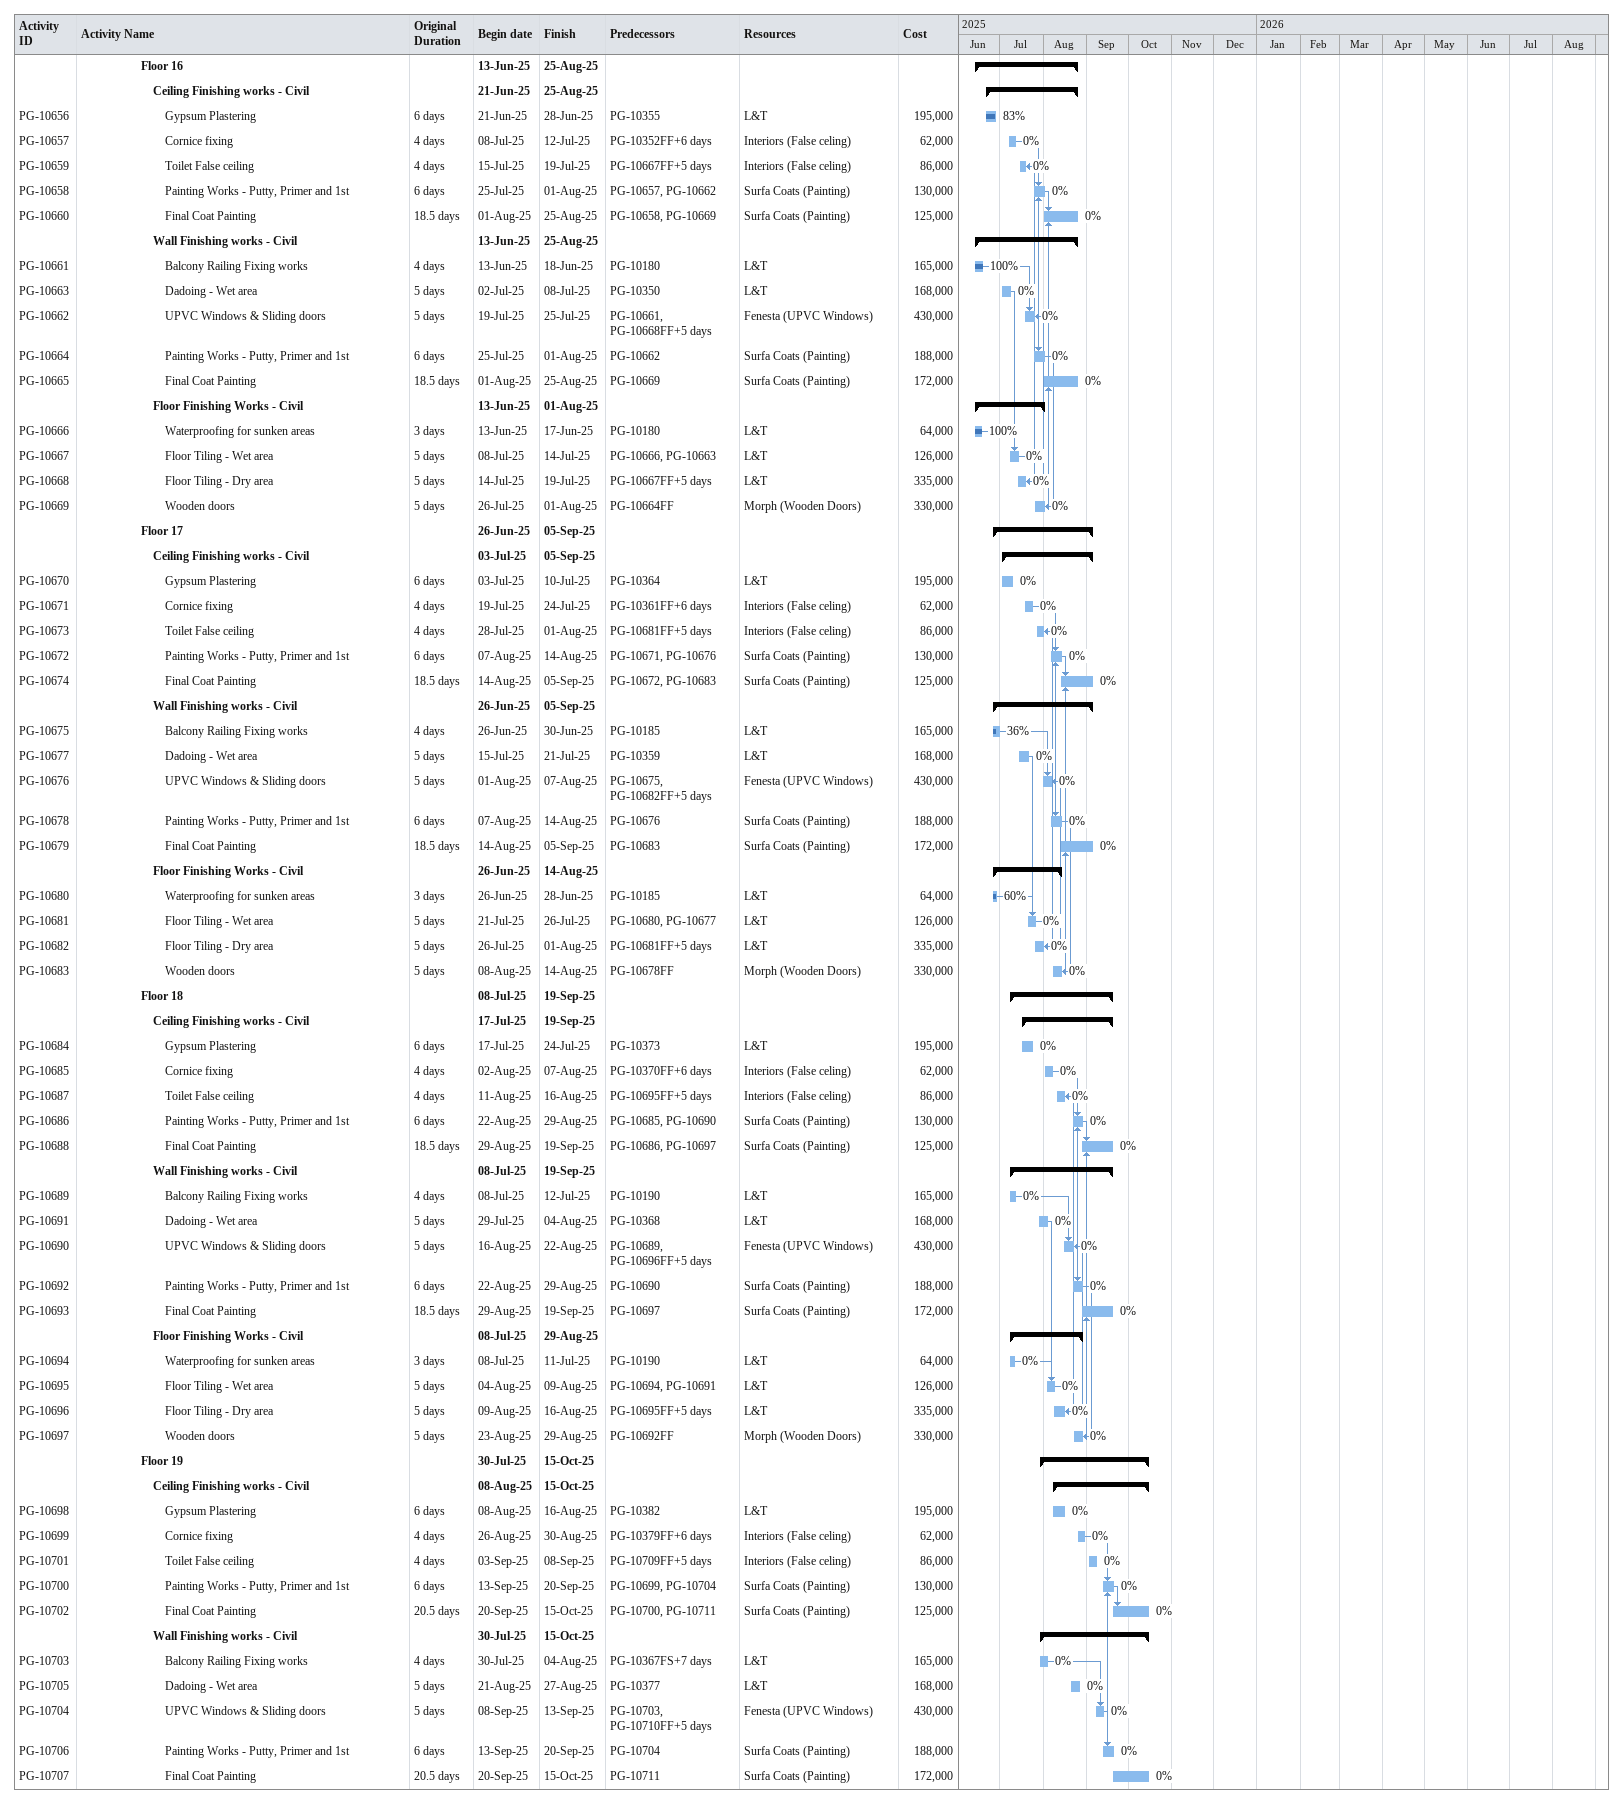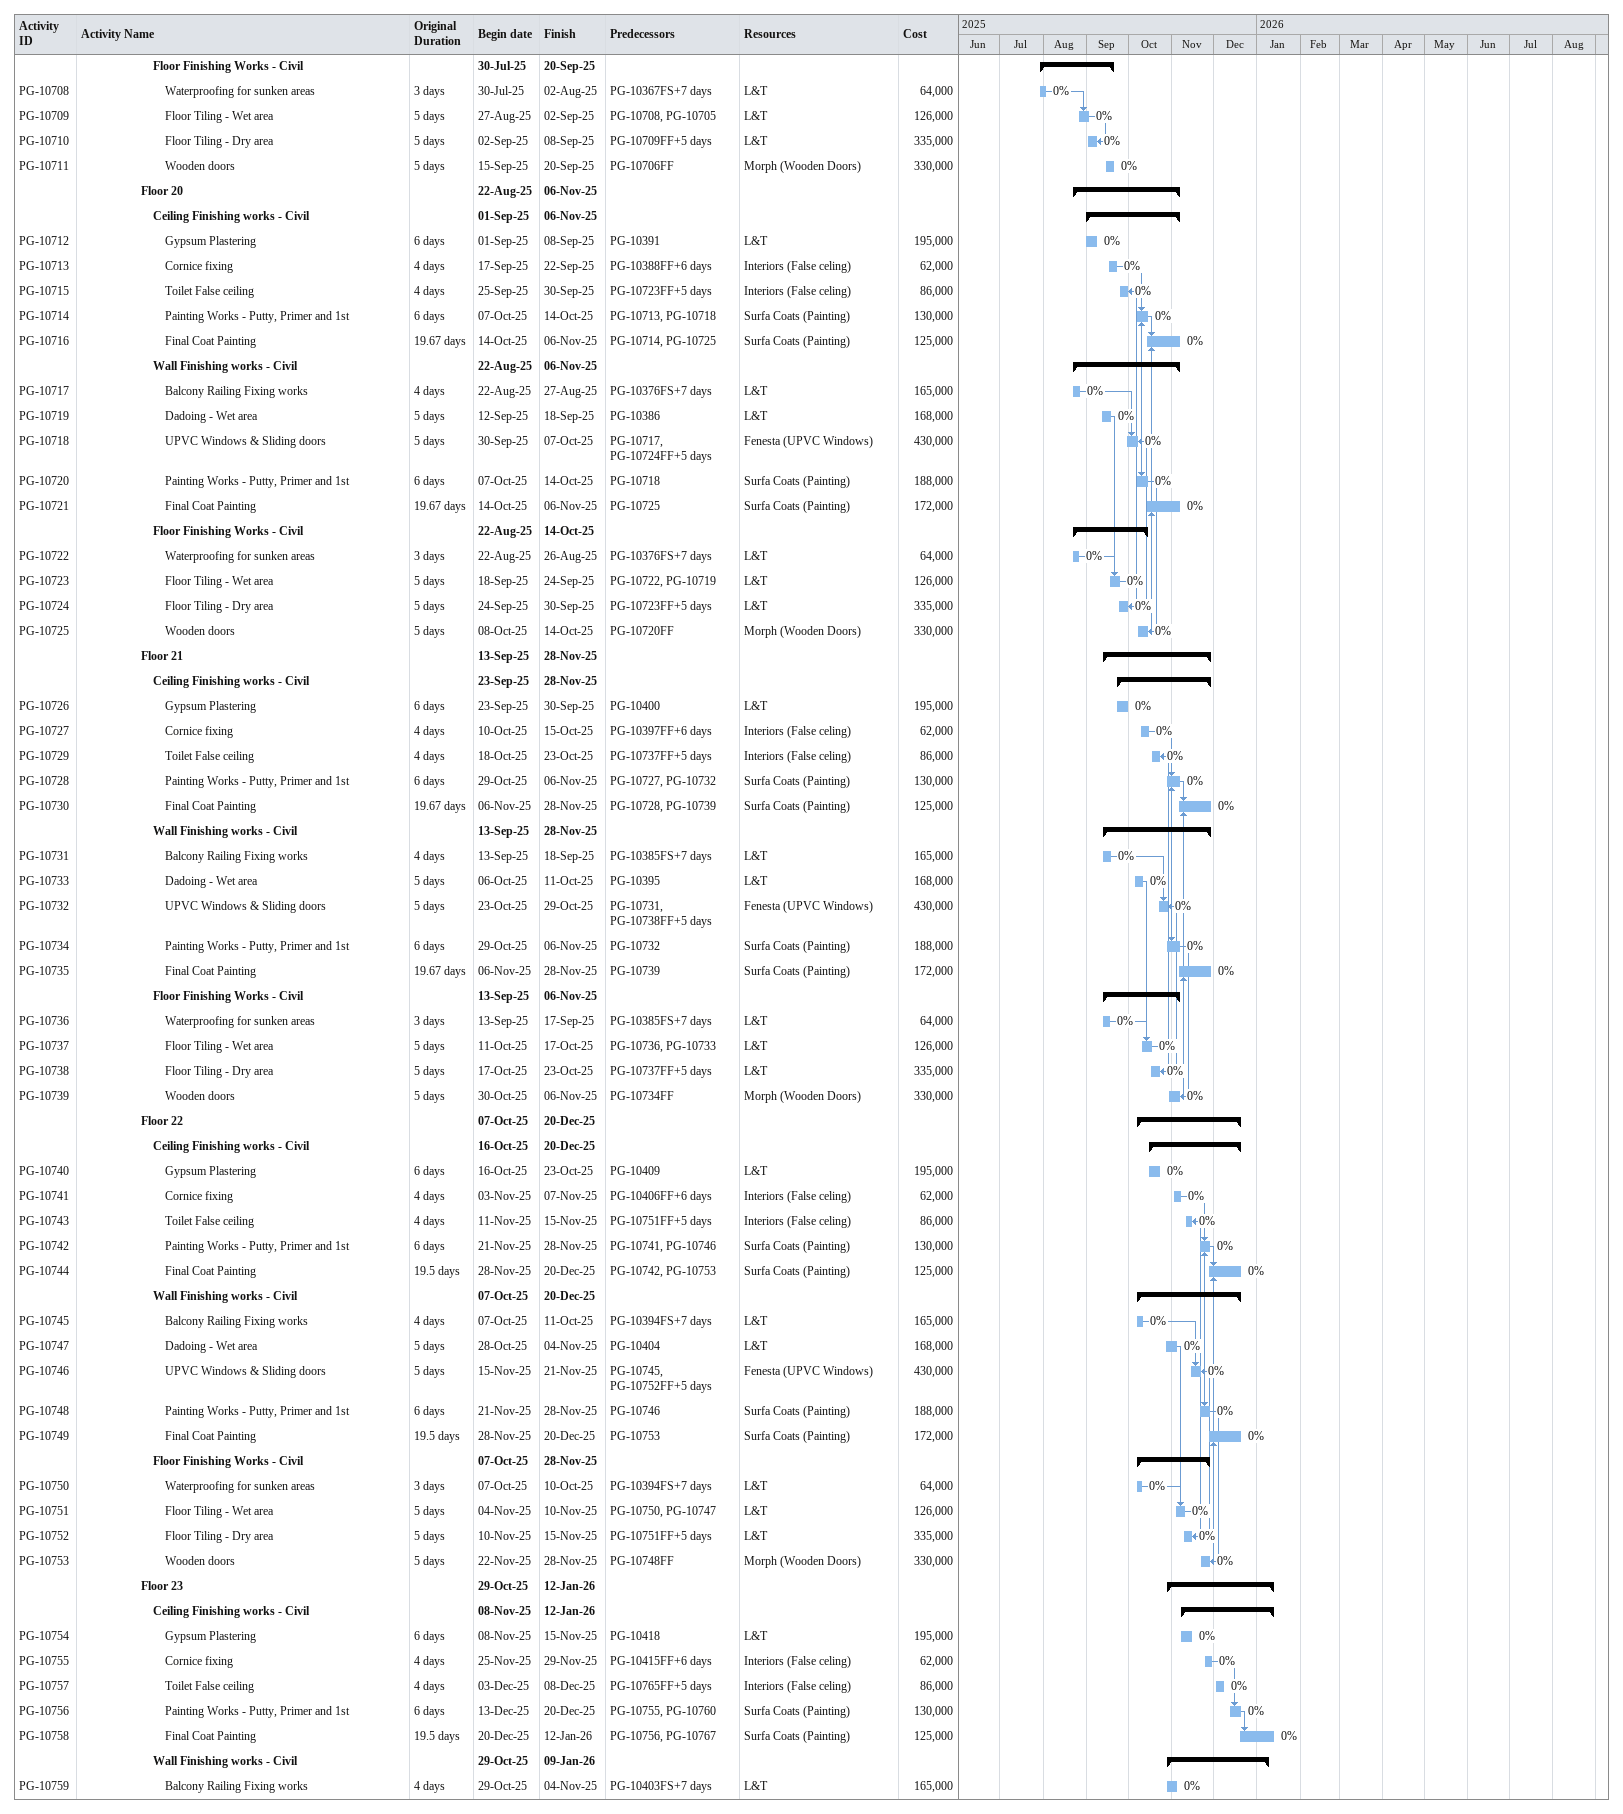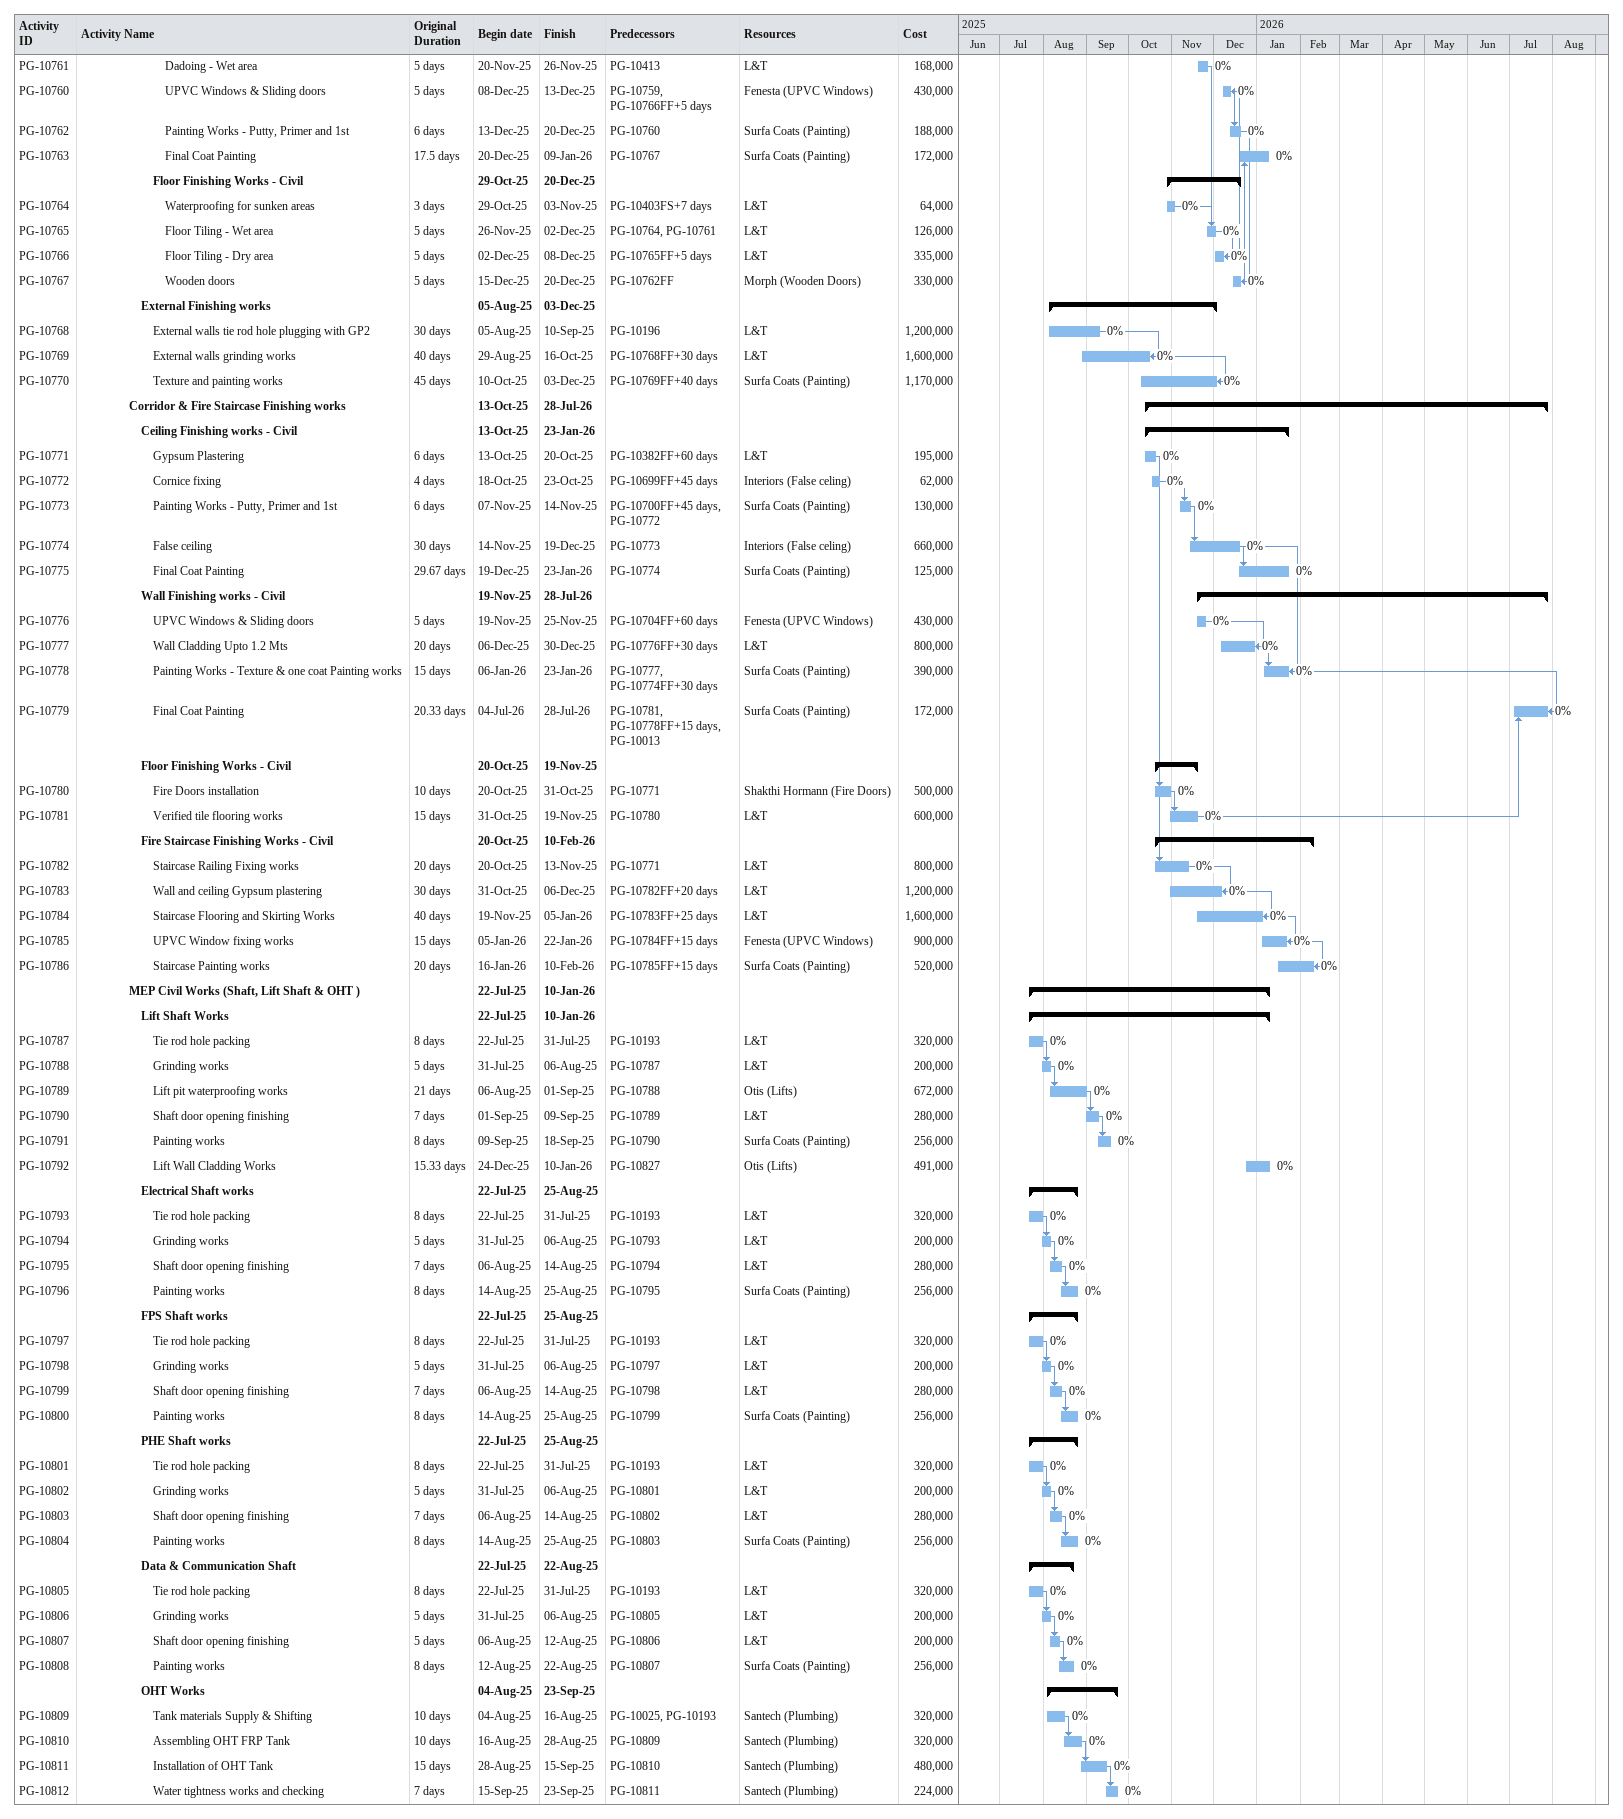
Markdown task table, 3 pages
| ID | Level | Task | Original duration | Start | Finish | Predecessors | Resources | % complete | Cost |
|---|---|---|---|---|---|---|---|---|---|
|  | 6 | **Floor 16** |  | 2025-06-13 | 2025-08-25 |  |  |  |  |
|  | 7 | **Ceiling Finishing works - Civil** |  | 2025-06-21 | 2025-08-25 |  |  |  |  |
| PG-10656 | 8 | Gypsum Plastering | 6d | 2025-06-21 | 2025-06-28 | PG-10355 | L&T | 83 | 195000 |
| PG-10657 | 8 | Cornice fixing | 4d | 2025-07-08 | 2025-07-12 | PG-10352FF+6d | Interiors (False celing) | 0 | 62000 |
| PG-10659 | 8 | Toilet False ceiling | 4d | 2025-07-15 | 2025-07-19 | PG-10667FF+5d | Interiors (False celing) | 0 | 86000 |
| PG-10658 | 8 | Painting Works - Putty, Primer and 1st | 6d | 2025-07-25 | 2025-08-01 | PG-10657, PG-10662 | Surfa Coats (Painting) | 0 | 130000 |
| PG-10660 | 8 | Final Coat Painting | 18.5d | 2025-08-01 | 2025-08-25 | PG-10658, PG-10669 | Surfa Coats (Painting) | 0 | 125000 |
|  | 7 | **Wall Finishing works - Civil** |  | 2025-06-13 | 2025-08-25 |  |  |  |  |
| PG-10661 | 8 | Balcony Railing Fixing works | 4d | 2025-06-13 | 2025-06-18 | PG-10180 | L&T | 100 | 165000 |
| PG-10663 | 8 | Dadoing - Wet area | 5d | 2025-07-02 | 2025-07-08 | PG-10350 | L&T | 0 | 168000 |
| PG-10662 | 8 | UPVC Windows & Sliding doors | 5d | 2025-07-19 | 2025-07-25 | PG-10661, PG-10668FF+5d | Fenesta (UPVC Windows) | 0 | 430000 |
| PG-10664 | 8 | Painting Works - Putty, Primer and 1st | 6d | 2025-07-25 | 2025-08-01 | PG-10662 | Surfa Coats (Painting) | 0 | 188000 |
| PG-10665 | 8 | Final Coat Painting | 18.5d | 2025-08-01 | 2025-08-25 | PG-10669 | Surfa Coats (Painting) | 0 | 172000 |
|  | 7 | **Floor Finishing Works - Civil** |  | 2025-06-13 | 2025-08-01 |  |  |  |  |
| PG-10666 | 8 | Waterproofing for sunken areas | 3d | 2025-06-13 | 2025-06-17 | PG-10180 | L&T | 100 | 64000 |
| PG-10667 | 8 | Floor Tiling - Wet area | 5d | 2025-07-08 | 2025-07-14 | PG-10666, PG-10663 | L&T | 0 | 126000 |
| PG-10668 | 8 | Floor Tiling - Dry area | 5d | 2025-07-14 | 2025-07-19 | PG-10667FF+5d | L&T | 0 | 335000 |
| PG-10669 | 8 | Wooden doors | 5d | 2025-07-26 | 2025-08-01 | PG-10664FF | Morph (Wooden Doors) | 0 | 330000 |
|  | 6 | **Floor 17** |  | 2025-06-26 | 2025-09-05 |  |  |  |  |
|  | 7 | **Ceiling Finishing works - Civil** |  | 2025-07-03 | 2025-09-05 |  |  |  |  |
| PG-10670 | 8 | Gypsum Plastering | 6d | 2025-07-03 | 2025-07-10 | PG-10364 | L&T | 0 | 195000 |
| PG-10671 | 8 | Cornice fixing | 4d | 2025-07-19 | 2025-07-24 | PG-10361FF+6d | Interiors (False celing) | 0 | 62000 |
| PG-10673 | 8 | Toilet False ceiling | 4d | 2025-07-28 | 2025-08-01 | PG-10681FF+5d | Interiors (False celing) | 0 | 86000 |
| PG-10672 | 8 | Painting Works - Putty, Primer and 1st | 6d | 2025-08-07 | 2025-08-14 | PG-10671, PG-10676 | Surfa Coats (Painting) | 0 | 130000 |
| PG-10674 | 8 | Final Coat Painting | 18.5d | 2025-08-14 | 2025-09-05 | PG-10672, PG-10683 | Surfa Coats (Painting) | 0 | 125000 |
|  | 7 | **Wall Finishing works - Civil** |  | 2025-06-26 | 2025-09-05 |  |  |  |  |
| PG-10675 | 8 | Balcony Railing Fixing works | 4d | 2025-06-26 | 2025-06-30 | PG-10185 | L&T | 36 | 165000 |
| PG-10677 | 8 | Dadoing - Wet area | 5d | 2025-07-15 | 2025-07-21 | PG-10359 | L&T | 0 | 168000 |
| PG-10676 | 8 | UPVC Windows & Sliding doors | 5d | 2025-08-01 | 2025-08-07 | PG-10675, PG-10682FF+5d | Fenesta (UPVC Windows) | 0 | 430000 |
| PG-10678 | 8 | Painting Works - Putty, Primer and 1st | 6d | 2025-08-07 | 2025-08-14 | PG-10676 | Surfa Coats (Painting) | 0 | 188000 |
| PG-10679 | 8 | Final Coat Painting | 18.5d | 2025-08-14 | 2025-09-05 | PG-10683 | Surfa Coats (Painting) | 0 | 172000 |
|  | 7 | **Floor Finishing Works - Civil** |  | 2025-06-26 | 2025-08-14 |  |  |  |  |
| PG-10680 | 8 | Waterproofing for sunken areas | 3d | 2025-06-26 | 2025-06-28 | PG-10185 | L&T | 60 | 64000 |
| PG-10681 | 8 | Floor Tiling - Wet area | 5d | 2025-07-21 | 2025-07-26 | PG-10680, PG-10677 | L&T | 0 | 126000 |
| PG-10682 | 8 | Floor Tiling - Dry area | 5d | 2025-07-26 | 2025-08-01 | PG-10681FF+5d | L&T | 0 | 335000 |
| PG-10683 | 8 | Wooden doors | 5d | 2025-08-08 | 2025-08-14 | PG-10678FF | Morph (Wooden Doors) | 0 | 330000 |
|  | 6 | **Floor 18** |  | 2025-07-08 | 2025-09-19 |  |  |  |  |
|  | 7 | **Ceiling Finishing works - Civil** |  | 2025-07-17 | 2025-09-19 |  |  |  |  |
| PG-10684 | 8 | Gypsum Plastering | 6d | 2025-07-17 | 2025-07-24 | PG-10373 | L&T | 0 | 195000 |
| PG-10685 | 8 | Cornice fixing | 4d | 2025-08-02 | 2025-08-07 | PG-10370FF+6d | Interiors (False celing) | 0 | 62000 |
| PG-10687 | 8 | Toilet False ceiling | 4d | 2025-08-11 | 2025-08-16 | PG-10695FF+5d | Interiors (False celing) | 0 | 86000 |
| PG-10686 | 8 | Painting Works - Putty, Primer and 1st | 6d | 2025-08-22 | 2025-08-29 | PG-10685, PG-10690 | Surfa Coats (Painting) | 0 | 130000 |
| PG-10688 | 8 | Final Coat Painting | 18.5d | 2025-08-29 | 2025-09-19 | PG-10686, PG-10697 | Surfa Coats (Painting) | 0 | 125000 |
|  | 7 | **Wall Finishing works - Civil** |  | 2025-07-08 | 2025-09-19 |  |  |  |  |
| PG-10689 | 8 | Balcony Railing Fixing works | 4d | 2025-07-08 | 2025-07-12 | PG-10190 | L&T | 0 | 165000 |
| PG-10691 | 8 | Dadoing - Wet area | 5d | 2025-07-29 | 2025-08-04 | PG-10368 | L&T | 0 | 168000 |
| PG-10690 | 8 | UPVC Windows & Sliding doors | 5d | 2025-08-16 | 2025-08-22 | PG-10689, PG-10696FF+5d | Fenesta (UPVC Windows) | 0 | 430000 |
| PG-10692 | 8 | Painting Works - Putty, Primer and 1st | 6d | 2025-08-22 | 2025-08-29 | PG-10690 | Surfa Coats (Painting) | 0 | 188000 |
| PG-10693 | 8 | Final Coat Painting | 18.5d | 2025-08-29 | 2025-09-19 | PG-10697 | Surfa Coats (Painting) | 0 | 172000 |
|  | 7 | **Floor Finishing Works - Civil** |  | 2025-07-08 | 2025-08-29 |  |  |  |  |
| PG-10694 | 8 | Waterproofing for sunken areas | 3d | 2025-07-08 | 2025-07-11 | PG-10190 | L&T | 0 | 64000 |
| PG-10695 | 8 | Floor Tiling - Wet area | 5d | 2025-08-04 | 2025-08-09 | PG-10694, PG-10691 | L&T | 0 | 126000 |
| PG-10696 | 8 | Floor Tiling - Dry area | 5d | 2025-08-09 | 2025-08-16 | PG-10695FF+5d | L&T | 0 | 335000 |
| PG-10697 | 8 | Wooden doors | 5d | 2025-08-23 | 2025-08-29 | PG-10692FF | Morph (Wooden Doors) | 0 | 330000 |
|  | 6 | **Floor 19** |  | 2025-07-30 | 2025-10-15 |  |  |  |  |
|  | 7 | **Ceiling Finishing works - Civil** |  | 2025-08-08 | 2025-10-15 |  |  |  |  |
| PG-10698 | 8 | Gypsum Plastering | 6d | 2025-08-08 | 2025-08-16 | PG-10382 | L&T | 0 | 195000 |
| PG-10699 | 8 | Cornice fixing | 4d | 2025-08-26 | 2025-08-30 | PG-10379FF+6d | Interiors (False celing) | 0 | 62000 |
| PG-10701 | 8 | Toilet False ceiling | 4d | 2025-09-03 | 2025-09-08 | PG-10709FF+5d | Interiors (False celing) | 0 | 86000 |
| PG-10700 | 8 | Painting Works - Putty, Primer and 1st | 6d | 2025-09-13 | 2025-09-20 | PG-10699, PG-10704 | Surfa Coats (Painting) | 0 | 130000 |
| PG-10702 | 8 | Final Coat Painting | 20.5d | 2025-09-20 | 2025-10-15 | PG-10700, PG-10711 | Surfa Coats (Painting) | 0 | 125000 |
|  | 7 | **Wall Finishing works - Civil** |  | 2025-07-30 | 2025-10-15 |  |  |  |  |
| PG-10703 | 8 | Balcony Railing Fixing works | 4d | 2025-07-30 | 2025-08-04 | PG-10367FS+7d | L&T | 0 | 165000 |
| PG-10705 | 8 | Dadoing - Wet area | 5d | 2025-08-21 | 2025-08-27 | PG-10377 | L&T | 0 | 168000 |
| PG-10704 | 8 | UPVC Windows & Sliding doors | 5d | 2025-09-08 | 2025-09-13 | PG-10703, PG-10710FF+5d | Fenesta (UPVC Windows) | 0 | 430000 |
| PG-10706 | 8 | Painting Works - Putty, Primer and 1st | 6d | 2025-09-13 | 2025-09-20 | PG-10704 | Surfa Coats (Painting) | 0 | 188000 |
| PG-10707 | 8 | Final Coat Painting | 20.5d | 2025-09-20 | 2025-10-15 | PG-10711 | Surfa Coats (Painting) | 0 | 172000 |
|  | 7 | **Floor Finishing Works - Civil** |  | 2025-07-30 | 2025-09-20 |  |  |  |  |
| PG-10708 | 8 | Waterproofing for sunken areas | 3d | 2025-07-30 | 2025-08-02 | PG-10367FS+7d | L&T | 0 | 64000 |
| PG-10709 | 8 | Floor Tiling - Wet area | 5d | 2025-08-27 | 2025-09-02 | PG-10708, PG-10705 | L&T | 0 | 126000 |
| PG-10710 | 8 | Floor Tiling - Dry area | 5d | 2025-09-02 | 2025-09-08 | PG-10709FF+5d | L&T | 0 | 335000 |
| PG-10711 | 8 | Wooden doors | 5d | 2025-09-15 | 2025-09-20 | PG-10706FF | Morph (Wooden Doors) | 0 | 330000 |
|  | 6 | **Floor 20** |  | 2025-08-22 | 2025-11-06 |  |  |  |  |
|  | 7 | **Ceiling Finishing works - Civil** |  | 2025-09-01 | 2025-11-06 |  |  |  |  |
| PG-10712 | 8 | Gypsum Plastering | 6d | 2025-09-01 | 2025-09-08 | PG-10391 | L&T | 0 | 195000 |
| PG-10713 | 8 | Cornice fixing | 4d | 2025-09-17 | 2025-09-22 | PG-10388FF+6d | Interiors (False celing) | 0 | 62000 |
| PG-10715 | 8 | Toilet False ceiling | 4d | 2025-09-25 | 2025-09-30 | PG-10723FF+5d | Interiors (False celing) | 0 | 86000 |
| PG-10714 | 8 | Painting Works - Putty, Primer and 1st | 6d | 2025-10-07 | 2025-10-14 | PG-10713, PG-10718 | Surfa Coats (Painting) | 0 | 130000 |
| PG-10716 | 8 | Final Coat Painting | 19.67d | 2025-10-14 | 2025-11-06 | PG-10714, PG-10725 | Surfa Coats (Painting) | 0 | 125000 |
|  | 7 | **Wall Finishing works - Civil** |  | 2025-08-22 | 2025-11-06 |  |  |  |  |
| PG-10717 | 8 | Balcony Railing Fixing works | 4d | 2025-08-22 | 2025-08-27 | PG-10376FS+7d | L&T | 0 | 165000 |
| PG-10719 | 8 | Dadoing - Wet area | 5d | 2025-09-12 | 2025-09-18 | PG-10386 | L&T | 0 | 168000 |
| PG-10718 | 8 | UPVC Windows & Sliding doors | 5d | 2025-09-30 | 2025-10-07 | PG-10717, PG-10724FF+5d | Fenesta (UPVC Windows) | 0 | 430000 |
| PG-10720 | 8 | Painting Works - Putty, Primer and 1st | 6d | 2025-10-07 | 2025-10-14 | PG-10718 | Surfa Coats (Painting) | 0 | 188000 |
| PG-10721 | 8 | Final Coat Painting | 19.67d | 2025-10-14 | 2025-11-06 | PG-10725 | Surfa Coats (Painting) | 0 | 172000 |
|  | 7 | **Floor Finishing Works - Civil** |  | 2025-08-22 | 2025-10-14 |  |  |  |  |
| PG-10722 | 8 | Waterproofing for sunken areas | 3d | 2025-08-22 | 2025-08-26 | PG-10376FS+7d | L&T | 0 | 64000 |
| PG-10723 | 8 | Floor Tiling - Wet area | 5d | 2025-09-18 | 2025-09-24 | PG-10722, PG-10719 | L&T | 0 | 126000 |
| PG-10724 | 8 | Floor Tiling - Dry area | 5d | 2025-09-24 | 2025-09-30 | PG-10723FF+5d | L&T | 0 | 335000 |
| PG-10725 | 8 | Wooden doors | 5d | 2025-10-08 | 2025-10-14 | PG-10720FF | Morph (Wooden Doors) | 0 | 330000 |
|  | 6 | **Floor 21** |  | 2025-09-13 | 2025-11-28 |  |  |  |  |
|  | 7 | **Ceiling Finishing works - Civil** |  | 2025-09-23 | 2025-11-28 |  |  |  |  |
| PG-10726 | 8 | Gypsum Plastering | 6d | 2025-09-23 | 2025-09-30 | PG-10400 | L&T | 0 | 195000 |
| PG-10727 | 8 | Cornice fixing | 4d | 2025-10-10 | 2025-10-15 | PG-10397FF+6d | Interiors (False celing) | 0 | 62000 |
| PG-10729 | 8 | Toilet False ceiling | 4d | 2025-10-18 | 2025-10-23 | PG-10737FF+5d | Interiors (False celing) | 0 | 86000 |
| PG-10728 | 8 | Painting Works - Putty, Primer and 1st | 6d | 2025-10-29 | 2025-11-06 | PG-10727, PG-10732 | Surfa Coats (Painting) | 0 | 130000 |
| PG-10730 | 8 | Final Coat Painting | 19.67d | 2025-11-06 | 2025-11-28 | PG-10728, PG-10739 | Surfa Coats (Painting) | 0 | 125000 |
|  | 7 | **Wall Finishing works - Civil** |  | 2025-09-13 | 2025-11-28 |  |  |  |  |
| PG-10731 | 8 | Balcony Railing Fixing works | 4d | 2025-09-13 | 2025-09-18 | PG-10385FS+7d | L&T | 0 | 165000 |
| PG-10733 | 8 | Dadoing - Wet area | 5d | 2025-10-06 | 2025-10-11 | PG-10395 | L&T | 0 | 168000 |
| PG-10732 | 8 | UPVC Windows & Sliding doors | 5d | 2025-10-23 | 2025-10-29 | PG-10731, PG-10738FF+5d | Fenesta (UPVC Windows) | 0 | 430000 |
| PG-10734 | 8 | Painting Works - Putty, Primer and 1st | 6d | 2025-10-29 | 2025-11-06 | PG-10732 | Surfa Coats (Painting) | 0 | 188000 |
| PG-10735 | 8 | Final Coat Painting | 19.67d | 2025-11-06 | 2025-11-28 | PG-10739 | Surfa Coats (Painting) | 0 | 172000 |
|  | 7 | **Floor Finishing Works - Civil** |  | 2025-09-13 | 2025-11-06 |  |  |  |  |
| PG-10736 | 8 | Waterproofing for sunken areas | 3d | 2025-09-13 | 2025-09-17 | PG-10385FS+7d | L&T | 0 | 64000 |
| PG-10737 | 8 | Floor Tiling - Wet area | 5d | 2025-10-11 | 2025-10-17 | PG-10736, PG-10733 | L&T | 0 | 126000 |
| PG-10738 | 8 | Floor Tiling - Dry area | 5d | 2025-10-17 | 2025-10-23 | PG-10737FF+5d | L&T | 0 | 335000 |
| PG-10739 | 8 | Wooden doors | 5d | 2025-10-30 | 2025-11-06 | PG-10734FF | Morph (Wooden Doors) | 0 | 330000 |
|  | 6 | **Floor 22** |  | 2025-10-07 | 2025-12-20 |  |  |  |  |
|  | 7 | **Ceiling Finishing works - Civil** |  | 2025-10-16 | 2025-12-20 |  |  |  |  |
| PG-10740 | 8 | Gypsum Plastering | 6d | 2025-10-16 | 2025-10-23 | PG-10409 | L&T | 0 | 195000 |
| PG-10741 | 8 | Cornice fixing | 4d | 2025-11-03 | 2025-11-07 | PG-10406FF+6d | Interiors (False celing) | 0 | 62000 |
| PG-10743 | 8 | Toilet False ceiling | 4d | 2025-11-11 | 2025-11-15 | PG-10751FF+5d | Interiors (False celing) | 0 | 86000 |
| PG-10742 | 8 | Painting Works - Putty, Primer and 1st | 6d | 2025-11-21 | 2025-11-28 | PG-10741, PG-10746 | Surfa Coats (Painting) | 0 | 130000 |
| PG-10744 | 8 | Final Coat Painting | 19.5d | 2025-11-28 | 2025-12-20 | PG-10742, PG-10753 | Surfa Coats (Painting) | 0 | 125000 |
|  | 7 | **Wall Finishing works - Civil** |  | 2025-10-07 | 2025-12-20 |  |  |  |  |
| PG-10745 | 8 | Balcony Railing Fixing works | 4d | 2025-10-07 | 2025-10-11 | PG-10394FS+7d | L&T | 0 | 165000 |
| PG-10747 | 8 | Dadoing - Wet area | 5d | 2025-10-28 | 2025-11-04 | PG-10404 | L&T | 0 | 168000 |
| PG-10746 | 8 | UPVC Windows & Sliding doors | 5d | 2025-11-15 | 2025-11-21 | PG-10745, PG-10752FF+5d | Fenesta (UPVC Windows) | 0 | 430000 |
| PG-10748 | 8 | Painting Works - Putty, Primer and 1st | 6d | 2025-11-21 | 2025-11-28 | PG-10746 | Surfa Coats (Painting) | 0 | 188000 |
| PG-10749 | 8 | Final Coat Painting | 19.5d | 2025-11-28 | 2025-12-20 | PG-10753 | Surfa Coats (Painting) | 0 | 172000 |
|  | 7 | **Floor Finishing Works - Civil** |  | 2025-10-07 | 2025-11-28 |  |  |  |  |
| PG-10750 | 8 | Waterproofing for sunken areas | 3d | 2025-10-07 | 2025-10-10 | PG-10394FS+7d | L&T | 0 | 64000 |
| PG-10751 | 8 | Floor Tiling - Wet area | 5d | 2025-11-04 | 2025-11-10 | PG-10750, PG-10747 | L&T | 0 | 126000 |
| PG-10752 | 8 | Floor Tiling - Dry area | 5d | 2025-11-10 | 2025-11-15 | PG-10751FF+5d | L&T | 0 | 335000 |
| PG-10753 | 8 | Wooden doors | 5d | 2025-11-22 | 2025-11-28 | PG-10748FF | Morph (Wooden Doors) | 0 | 330000 |
|  | 6 | **Floor 23** |  | 2025-10-29 | 2026-01-12 |  |  |  |  |
|  | 7 | **Ceiling Finishing works - Civil** |  | 2025-11-08 | 2026-01-12 |  |  |  |  |
| PG-10754 | 8 | Gypsum Plastering | 6d | 2025-11-08 | 2025-11-15 | PG-10418 | L&T | 0 | 195000 |
| PG-10755 | 8 | Cornice fixing | 4d | 2025-11-25 | 2025-11-29 | PG-10415FF+6d | Interiors (False celing) | 0 | 62000 |
| PG-10757 | 8 | Toilet False ceiling | 4d | 2025-12-03 | 2025-12-08 | PG-10765FF+5d | Interiors (False celing) | 0 | 86000 |
| PG-10756 | 8 | Painting Works - Putty, Primer and 1st | 6d | 2025-12-13 | 2025-12-20 | PG-10755, PG-10760 | Surfa Coats (Painting) | 0 | 130000 |
| PG-10758 | 8 | Final Coat Painting | 19.5d | 2025-12-20 | 2026-01-12 | PG-10756, PG-10767 | Surfa Coats (Painting) | 0 | 125000 |
|  | 7 | **Wall Finishing works - Civil** |  | 2025-10-29 | 2026-01-09 |  |  |  |  |
| PG-10759 | 8 | Balcony Railing Fixing works | 4d | 2025-10-29 | 2025-11-04 | PG-10403FS+7d | L&T | 0 | 165000 |
| PG-10761 | 8 | Dadoing - Wet area | 5d | 2025-11-20 | 2025-11-26 | PG-10413 | L&T | 0 | 168000 |
| PG-10760 | 8 | UPVC Windows & Sliding doors | 5d | 2025-12-08 | 2025-12-13 | PG-10759, PG-10766FF+5d | Fenesta (UPVC Windows) | 0 | 430000 |
| PG-10762 | 8 | Painting Works - Putty, Primer and 1st | 6d | 2025-12-13 | 2025-12-20 | PG-10760 | Surfa Coats (Painting) | 0 | 188000 |
| PG-10763 | 8 | Final Coat Painting | 17.5d | 2025-12-20 | 2026-01-09 | PG-10767 | Surfa Coats (Painting) | 0 | 172000 |
|  | 7 | **Floor Finishing Works - Civil** |  | 2025-10-29 | 2025-12-20 |  |  |  |  |
| PG-10764 | 8 | Waterproofing for sunken areas | 3d | 2025-10-29 | 2025-11-03 | PG-10403FS+7d | L&T | 0 | 64000 |
| PG-10765 | 8 | Floor Tiling - Wet area | 5d | 2025-11-26 | 2025-12-02 | PG-10764, PG-10761 | L&T | 0 | 126000 |
| PG-10766 | 8 | Floor Tiling - Dry area | 5d | 2025-12-02 | 2025-12-08 | PG-10765FF+5d | L&T | 0 | 335000 |
| PG-10767 | 8 | Wooden doors | 5d | 2025-12-15 | 2025-12-20 | PG-10762FF | Morph (Wooden Doors) | 0 | 330000 |
|  | 6 | **External Finishing works** |  | 2025-08-05 | 2025-12-03 |  |  |  |  |
| PG-10768 | 7 | External walls tie rod hole plugging with GP2 | 30d | 2025-08-05 | 2025-09-10 | PG-10196 | L&T | 0 | 1200000 |
| PG-10769 | 7 | External walls grinding works | 40d | 2025-08-29 | 2025-10-16 | PG-10768FF+30d | L&T | 0 | 1600000 |
| PG-10770 | 7 | Texture and painting works | 45d | 2025-10-10 | 2025-12-03 | PG-10769FF+40d | Surfa Coats (Painting) | 0 | 1170000 |
|  | 5 | **Corridor & Fire Staircase Finishing works** |  | 2025-10-13 | 2026-07-28 |  |  |  |  |
|  | 6 | **Ceiling Finishing works - Civil** |  | 2025-10-13 | 2026-01-23 |  |  |  |  |
| PG-10771 | 7 | Gypsum Plastering | 6d | 2025-10-13 | 2025-10-20 | PG-10382FF+60d | L&T | 0 | 195000 |
| PG-10772 | 7 | Cornice fixing | 4d | 2025-10-18 | 2025-10-23 | PG-10699FF+45d | Interiors (False celing) | 0 | 62000 |
| PG-10773 | 7 | Painting Works - Putty, Primer and 1st | 6d | 2025-11-07 | 2025-11-14 | PG-10700FF+45d, PG-10772 | Surfa Coats (Painting) | 0 | 130000 |
| PG-10774 | 7 | False ceiling | 30d | 2025-11-14 | 2025-12-19 | PG-10773 | Interiors (False celing) | 0 | 660000 |
| PG-10775 | 7 | Final Coat Painting | 29.67d | 2025-12-19 | 2026-01-23 | PG-10774 | Surfa Coats (Painting) | 0 | 125000 |
|  | 6 | **Wall Finishing works - Civil** |  | 2025-11-19 | 2026-07-28 |  |  |  |  |
| PG-10776 | 7 | UPVC Windows & Sliding doors | 5d | 2025-11-19 | 2025-11-25 | PG-10704FF+60d | Fenesta (UPVC Windows) | 0 | 430000 |
| PG-10777 | 7 | Wall Cladding Upto 1.2 Mts | 20d | 2025-12-06 | 2025-12-30 | PG-10776FF+30d | L&T | 0 | 800000 |
| PG-10778 | 7 | Painting Works - Texture & one coat Painting works | 15d | 2026-01-06 | 2026-01-23 | PG-10777, PG-10774FF+30d | Surfa Coats (Painting) | 0 | 390000 |
| PG-10779 | 7 | Final Coat Painting | 20.33d | 2026-07-04 | 2026-07-28 | PG-10781, PG-10778FF+15d, PG-10013 | Surfa Coats (Painting) | 0 | 172000 |
|  | 6 | **Floor Finishing Works - Civil** |  | 2025-10-20 | 2025-11-19 |  |  |  |  |
| PG-10780 | 7 | Fire Doors installation | 10d | 2025-10-20 | 2025-10-31 | PG-10771 | Shakthi Hormann (Fire Doors) | 0 | 500000 |
| PG-10781 | 7 | Verified tile flooring works | 15d | 2025-10-31 | 2025-11-19 | PG-10780 | L&T | 0 | 600000 |
|  | 6 | **Fire Staircase Finishing Works - Civil** |  | 2025-10-20 | 2026-02-10 |  |  |  |  |
| PG-10782 | 7 | Staircase Railing Fixing works | 20d | 2025-10-20 | 2025-11-13 | PG-10771 | L&T | 0 | 800000 |
| PG-10783 | 7 | Wall and ceiling Gypsum plastering | 30d | 2025-10-31 | 2025-12-06 | PG-10782FF+20d | L&T | 0 | 1200000 |
| PG-10784 | 7 | Staircase Flooring and Skirting Works | 40d | 2025-11-19 | 2026-01-05 | PG-10783FF+25d | L&T | 0 | 1600000 |
| PG-10785 | 7 | UPVC Window fixing works | 15d | 2026-01-05 | 2026-01-22 | PG-10784FF+15d | Fenesta (UPVC Windows) | 0 | 900000 |
| PG-10786 | 7 | Staircase Painting works | 20d | 2026-01-16 | 2026-02-10 | PG-10785FF+15d | Surfa Coats (Painting) | 0 | 520000 |
|  | 5 | **MEP Civil Works (Shaft, Lift Shaft & OHT )** |  | 2025-07-22 | 2026-01-10 |  |  |  |  |
|  | 6 | **Lift Shaft Works** |  | 2025-07-22 | 2026-01-10 |  |  |  |  |
| PG-10787 | 7 | Tie rod hole packing | 8d | 2025-07-22 | 2025-07-31 | PG-10193 | L&T | 0 | 320000 |
| PG-10788 | 7 | Grinding works | 5d | 2025-07-31 | 2025-08-06 | PG-10787 | L&T | 0 | 200000 |
| PG-10789 | 7 | Lift pit waterproofing works | 21d | 2025-08-06 | 2025-09-01 | PG-10788 | Otis (Lifts) | 0 | 672000 |
| PG-10790 | 7 | Shaft door opening finishing | 7d | 2025-09-01 | 2025-09-09 | PG-10789 | L&T | 0 | 280000 |
| PG-10791 | 7 | Painting works | 8d | 2025-09-09 | 2025-09-18 | PG-10790 | Surfa Coats (Painting) | 0 | 256000 |
| PG-10792 | 7 | Lift Wall Cladding Works | 15.33d | 2025-12-24 | 2026-01-10 | PG-10827 | Otis (Lifts) | 0 | 491000 |
|  | 6 | **Electrical Shaft works** |  | 2025-07-22 | 2025-08-25 |  |  |  |  |
| PG-10793 | 7 | Tie rod hole packing | 8d | 2025-07-22 | 2025-07-31 | PG-10193 | L&T | 0 | 320000 |
| PG-10794 | 7 | Grinding works | 5d | 2025-07-31 | 2025-08-06 | PG-10793 | L&T | 0 | 200000 |
| PG-10795 | 7 | Shaft door opening finishing | 7d | 2025-08-06 | 2025-08-14 | PG-10794 | L&T | 0 | 280000 |
| PG-10796 | 7 | Painting works | 8d | 2025-08-14 | 2025-08-25 | PG-10795 | Surfa Coats (Painting) | 0 | 256000 |
|  | 6 | **FPS Shaft works** |  | 2025-07-22 | 2025-08-25 |  |  |  |  |
| PG-10797 | 7 | Tie rod hole packing | 8d | 2025-07-22 | 2025-07-31 | PG-10193 | L&T | 0 | 320000 |
| PG-10798 | 7 | Grinding works | 5d | 2025-07-31 | 2025-08-06 | PG-10797 | L&T | 0 | 200000 |
| PG-10799 | 7 | Shaft door opening finishing | 7d | 2025-08-06 | 2025-08-14 | PG-10798 | L&T | 0 | 280000 |
| PG-10800 | 7 | Painting works | 8d | 2025-08-14 | 2025-08-25 | PG-10799 | Surfa Coats (Painting) | 0 | 256000 |
|  | 6 | **PHE Shaft works** |  | 2025-07-22 | 2025-08-25 |  |  |  |  |
| PG-10801 | 7 | Tie rod hole packing | 8d | 2025-07-22 | 2025-07-31 | PG-10193 | L&T | 0 | 320000 |
| PG-10802 | 7 | Grinding works | 5d | 2025-07-31 | 2025-08-06 | PG-10801 | L&T | 0 | 200000 |
| PG-10803 | 7 | Shaft door opening finishing | 7d | 2025-08-06 | 2025-08-14 | PG-10802 | L&T | 0 | 280000 |
| PG-10804 | 7 | Painting works | 8d | 2025-08-14 | 2025-08-25 | PG-10803 | Surfa Coats (Painting) | 0 | 256000 |
|  | 6 | **Data & Communication Shaft** |  | 2025-07-22 | 2025-08-22 |  |  |  |  |
| PG-10805 | 7 | Tie rod hole packing | 8d | 2025-07-22 | 2025-07-31 | PG-10193 | L&T | 0 | 320000 |
| PG-10806 | 7 | Grinding works | 5d | 2025-07-31 | 2025-08-06 | PG-10805 | L&T | 0 | 200000 |
| PG-10807 | 7 | Shaft door opening finishing | 5d | 2025-08-06 | 2025-08-12 | PG-10806 | L&T | 0 | 200000 |
| PG-10808 | 7 | Painting works | 8d | 2025-08-12 | 2025-08-22 | PG-10807 | Surfa Coats (Painting) | 0 | 256000 |
|  | 6 | **OHT Works** |  | 2025-08-04 | 2025-09-23 |  |  |  |  |
| PG-10809 | 7 | Tank materials Supply & Shifting | 10d | 2025-08-04 | 2025-08-16 | PG-10025, PG-10193 | Santech (Plumbing) | 0 | 320000 |
| PG-10810 | 7 | Assembling OHT FRP Tank | 10d | 2025-08-16 | 2025-08-28 | PG-10809 | Santech (Plumbing) | 0 | 320000 |
| PG-10811 | 7 | Installation of OHT Tank | 15d | 2025-08-28 | 2025-09-15 | PG-10810 | Santech (Plumbing) | 0 | 480000 |
| PG-10812 | 7 | Water tightness works and checking | 7d | 2025-09-15 | 2025-09-23 | PG-10811 | Santech (Plumbing) | 0 | 224000 |
